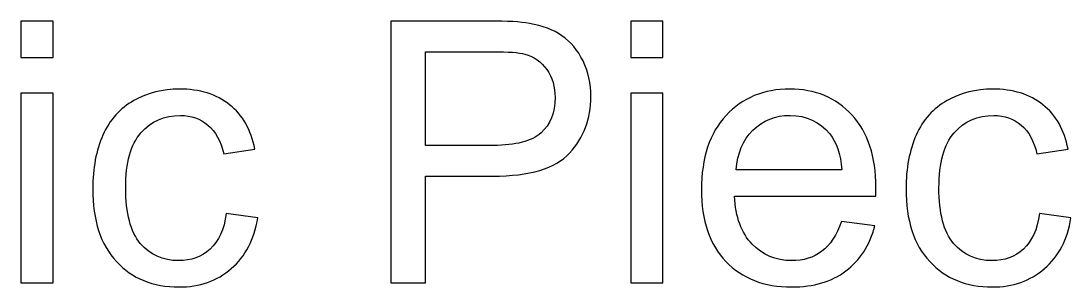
# Model space of a CAD drawing. Header units: centimetres. Extents: x 33 to 211, y -118 to 32.
# Drawn here: x 58.2 to 73.38, y 27.22 to 31.07 of the extents above; entities that cross this region are included whole.
import ezdxf

# ---------------------------------------------------------------- set-up
doc = ezdxf.new("R2010")
doc.units = ezdxf.units.CM
doc.header["$MEASUREMENT"] = 0
doc.layers.add('Layer 1', color=7, linetype='Continuous')

msp = doc.modelspace()

# ---------------------------------------------------------------- linework, layer by layer
at = {"layer": 'Layer 1', "color": 250}
for points, knots in [([(58.19585, 30.5419), (58.19585, 30.5419), (58.19585, 31.07107), (58.19585, 31.07107), (58.19585, 31.07107), (58.66152, 31.07107), (58.66152, 31.07107), (58.66152, 31.07107), (58.66152, 30.5419), (58.66152, 30.5419), (58.66152, 30.5419), (58.19585, 30.5419), (58.19585, 30.5419)], [0, 0, 0, 0, 0.25, 0.25, 0.25, 0.5, 0.5, 0.5, 0.75, 0.75, 0.75, 1, 1, 1, 1]), ([(63.54572, 27.28223), (63.54572, 27.28223), (63.54572, 31.07107), (63.54572, 31.07107), (63.54572, 31.07107), (64.97623, 31.07107), (64.97623, 31.07107), (65.22759, 31.07107), (65.41985, 31.05872), (65.55303, 31.03491), (65.73912, 31.00404), (65.89522, 30.94495), (66.02134, 30.85852), (66.14746, 30.7712), (66.24888, 30.6495), (66.32561, 30.49339), (66.40234, 30.33729), (66.44026, 30.16531), (66.44026, 29.97745), (66.44026, 29.65643), (66.33796, 29.3839), (66.13246, 29.16165), (65.92785, 28.93852), (65.55655, 28.8274), (65.02033, 28.8274), (65.02033, 28.8274), (64.04843, 28.8274), (64.04843, 28.8274), (64.04843, 28.8274), (64.04843, 27.28223), (64.04843, 27.28223), (64.04843, 27.28223), (63.54572, 27.28223), (63.54572, 27.28223)], [0, 0, 0, 0, 0.09090909, 0.09090909, 0.09090909, 0.18181818, 0.18181818, 0.18181818, 0.27272727, 0.27272727, 0.27272727, 0.36363636, 0.36363636, 0.36363636, 0.45454545, 0.45454545, 0.45454545, 0.54545455, 0.54545455, 0.54545455, 0.63636364, 0.63636364, 0.63636364, 0.72727273, 0.72727273, 0.72727273, 0.81818182, 0.81818182, 0.81818182, 0.90909091, 0.90909091, 0.90909091, 1, 1, 1, 1]), ([(67.01705, 30.5419), (67.01705, 30.5419), (67.01705, 31.07107), (67.01705, 31.07107), (67.01705, 31.07107), (67.48272, 31.07107), (67.48272, 31.07107), (67.48272, 31.07107), (67.48272, 30.5419), (67.48272, 30.5419), (67.48272, 30.5419), (67.01705, 30.5419), (67.01705, 30.5419)], [0, 0, 0, 0, 0.25, 0.25, 0.25, 0.5, 0.5, 0.5, 0.75, 0.75, 0.75, 1, 1, 1, 1]), ([(64.04843, 29.2719), (64.04843, 29.2719), (65.02739, 29.2719), (65.02739, 29.2719), (65.35194, 29.2719), (65.58125, 29.33187), (65.71795, 29.4527), (65.85377, 29.57352), (65.92168, 29.74286), (65.92168, 29.96246), (65.92168, 30.12033), (65.88199, 30.25615), (65.80173, 30.36904), (65.72148, 30.48193), (65.61564, 30.55689), (65.48512, 30.59305), (65.40045, 30.6151), (65.24434, 30.62657), (65.01768, 30.62657), (65.01768, 30.62657), (64.04843, 30.62657), (64.04843, 30.62657), (64.04843, 30.62657), (64.04843, 29.2719), (64.04843, 29.2719)], [0, 0, 0, 0, 0.125, 0.125, 0.125, 0.25, 0.25, 0.25, 0.375, 0.375, 0.375, 0.5, 0.5, 0.5, 0.625, 0.625, 0.625, 0.75, 0.75, 0.75, 0.875, 0.875, 0.875, 1, 1, 1, 1]), ([(61.16536, 28.28765), (61.16536, 28.28765), (61.62044, 28.22415), (61.62044, 28.22415), (61.57017, 27.91106), (61.44317, 27.66676), (61.23768, 27.48949), (61.03218, 27.31222), (60.77906, 27.22402), (60.48009, 27.22402), (60.10526, 27.22402), (59.80363, 27.34661), (59.57609, 27.59179), (59.34767, 27.83697), (59.2339, 28.18799), (59.2339, 28.64483), (59.2339, 28.94117), (59.28329, 29.19958), (59.38118, 29.42183), (59.47908, 29.6432), (59.62813, 29.80988), (59.82921, 29.92013), (60.02941, 30.03125), (60.24725, 30.08682), (60.48361, 30.08682), (60.78083, 30.08682), (61.02513, 30.01185), (61.21386, 29.86104), (61.40348, 29.71022), (61.52519, 29.49591), (61.57811, 29.21898), (61.57811, 29.21898), (61.12831, 29.15019), (61.12831, 29.15019), (61.0851, 29.33452), (61.00925, 29.47298), (60.89901, 29.56647), (60.78965, 29.65907), (60.65736, 29.70581), (60.50213, 29.70581), (60.26754, 29.70581), (60.07704, 29.62203), (59.92975, 29.45446), (59.78335, 29.28601), (59.71015, 29.02143), (59.71015, 28.65806), (59.71015, 28.28941), (59.7807, 28.02218), (59.92181, 27.85549), (60.06381, 27.68881), (60.24813, 27.60502), (60.47479, 27.60502), (60.65824, 27.60502), (60.81081, 27.66058), (60.93252, 27.77259), (61.05511, 27.88372), (61.13272, 28.0557), (61.16536, 28.28765)], [0, 0, 0, 0, 0.05263158, 0.05263158, 0.05263158, 0.10526316, 0.10526316, 0.10526316, 0.15789474, 0.15789474, 0.15789474, 0.21052632, 0.21052632, 0.21052632, 0.26315789, 0.26315789, 0.26315789, 0.31578947, 0.31578947, 0.31578947, 0.36842105, 0.36842105, 0.36842105, 0.42105263, 0.42105263, 0.42105263, 0.47368421, 0.47368421, 0.47368421, 0.52631579, 0.52631579, 0.52631579, 0.57894737, 0.57894737, 0.57894737, 0.63157895, 0.63157895, 0.63157895, 0.68421053, 0.68421053, 0.68421053, 0.73684211, 0.73684211, 0.73684211, 0.78947368, 0.78947368, 0.78947368, 0.84210526, 0.84210526, 0.84210526, 0.89473684, 0.89473684, 0.89473684, 0.94736842, 0.94736842, 0.94736842, 1, 1, 1, 1]), ([(70.06593, 28.17123), (70.06593, 28.17123), (70.54747, 28.10773), (70.54747, 28.10773), (70.47251, 27.82815), (70.33228, 27.61031), (70.12767, 27.45597), (69.92306, 27.30163), (69.662, 27.22402), (69.34362, 27.22402), (68.94322, 27.22402), (68.62572, 27.34749), (68.39112, 27.59444), (68.15652, 27.8405), (68.03922, 28.18711), (68.03922, 28.63249), (68.03922, 29.09286), (68.1574, 29.45093), (68.39465, 29.70493), (68.63189, 29.95981), (68.93969, 30.08682), (69.31804, 30.08682), (69.68405, 30.08682), (69.98303, 29.96246), (70.21498, 29.71287), (70.44693, 29.46328), (70.56335, 29.11227), (70.56335, 28.65983), (70.56335, 28.63249), (70.56247, 28.59104), (70.5607, 28.53636), (70.5607, 28.53636), (68.51547, 28.53636), (68.51547, 28.53636), (68.53311, 28.23561), (68.61778, 28.00454), (68.77124, 27.84491), (68.92381, 27.68528), (69.11519, 27.60502), (69.34362, 27.60502), (69.51383, 27.60502), (69.65935, 27.65), (69.7793, 27.73996), (69.90013, 27.82992), (69.99538, 27.97367), (70.06593, 28.17123)], [0, 0, 0, 0, 0.06666667, 0.06666667, 0.06666667, 0.13333333, 0.13333333, 0.13333333, 0.2, 0.2, 0.2, 0.26666667, 0.26666667, 0.26666667, 0.33333333, 0.33333333, 0.33333333, 0.4, 0.4, 0.4, 0.46666667, 0.46666667, 0.46666667, 0.53333333, 0.53333333, 0.53333333, 0.6, 0.6, 0.6, 0.66666667, 0.66666667, 0.66666667, 0.73333333, 0.73333333, 0.73333333, 0.8, 0.8, 0.8, 0.86666667, 0.86666667, 0.86666667, 0.93333333, 0.93333333, 0.93333333, 1, 1, 1, 1]), ([(72.92961, 28.28765), (72.92961, 28.28765), (73.38469, 28.22415), (73.38469, 28.22415), (73.33442, 27.91106), (73.20742, 27.66676), (73.00193, 27.48949), (72.79643, 27.31222), (72.54331, 27.22402), (72.24434, 27.22402), (71.86951, 27.22402), (71.56788, 27.34661), (71.34034, 27.59179), (71.11192, 27.83697), (70.99815, 28.18799), (70.99815, 28.64483), (70.99815, 28.94117), (71.04754, 29.19958), (71.14543, 29.42183), (71.24333, 29.6432), (71.39238, 29.80988), (71.59346, 29.92013), (71.79366, 30.03125), (72.0115, 30.08682), (72.24786, 30.08682), (72.54508, 30.08682), (72.78938, 30.01185), (72.97811, 29.86104), (73.16773, 29.71022), (73.28944, 29.49591), (73.34236, 29.21898), (73.34236, 29.21898), (72.89256, 29.15019), (72.89256, 29.15019), (72.84935, 29.33452), (72.7735, 29.47298), (72.66326, 29.56647), (72.5539, 29.65907), (72.42161, 29.70581), (72.26638, 29.70581), (72.03179, 29.70581), (71.84129, 29.62203), (71.694, 29.45446), (71.5476, 29.28601), (71.4744, 29.02143), (71.4744, 28.65806), (71.4744, 28.28941), (71.54495, 28.02218), (71.68606, 27.85549), (71.82806, 27.68881), (72.01238, 27.60502), (72.23904, 27.60502), (72.42249, 27.60502), (72.57506, 27.66058), (72.69677, 27.77259), (72.81936, 27.88372), (72.89697, 28.0557), (72.92961, 28.28765)], [0, 0, 0, 0, 0.05263158, 0.05263158, 0.05263158, 0.10526316, 0.10526316, 0.10526316, 0.15789474, 0.15789474, 0.15789474, 0.21052632, 0.21052632, 0.21052632, 0.26315789, 0.26315789, 0.26315789, 0.31578947, 0.31578947, 0.31578947, 0.36842105, 0.36842105, 0.36842105, 0.42105263, 0.42105263, 0.42105263, 0.47368421, 0.47368421, 0.47368421, 0.52631579, 0.52631579, 0.52631579, 0.57894737, 0.57894737, 0.57894737, 0.63157895, 0.63157895, 0.63157895, 0.68421053, 0.68421053, 0.68421053, 0.73684211, 0.73684211, 0.73684211, 0.78947368, 0.78947368, 0.78947368, 0.84210526, 0.84210526, 0.84210526, 0.89473684, 0.89473684, 0.89473684, 0.94736842, 0.94736842, 0.94736842, 1, 1, 1, 1]), ([(58.19585, 27.28223), (58.19585, 27.28223), (58.19585, 30.02861), (58.19585, 30.02861), (58.19585, 30.02861), (58.66152, 30.02861), (58.66152, 30.02861), (58.66152, 30.02861), (58.66152, 27.28223), (58.66152, 27.28223), (58.66152, 27.28223), (58.19585, 27.28223), (58.19585, 27.28223)], [0, 0, 0, 0, 0.25, 0.25, 0.25, 0.5, 0.5, 0.5, 0.75, 0.75, 0.75, 1, 1, 1, 1]), ([(67.01705, 27.28223), (67.01705, 27.28223), (67.01705, 30.02861), (67.01705, 30.02861), (67.01705, 30.02861), (67.48272, 30.02861), (67.48272, 30.02861), (67.48272, 30.02861), (67.48272, 27.28223), (67.48272, 27.28223), (67.48272, 27.28223), (67.01705, 27.28223), (67.01705, 27.28223)], [0, 0, 0, 0, 0.25, 0.25, 0.25, 0.5, 0.5, 0.5, 0.75, 0.75, 0.75, 1, 1, 1, 1]), ([(68.54193, 28.91736), (68.54193, 28.91736), (70.07122, 28.91736), (70.07122, 28.91736), (70.05094, 29.14843), (69.99185, 29.32129), (69.89572, 29.43682), (69.74843, 29.61586), (69.55617, 29.70581), (69.32069, 29.70581), (69.10726, 29.70581), (68.92822, 29.63438), (68.7827, 29.4915), (68.63806, 29.34863), (68.55781, 29.15725), (68.54193, 28.91736)], [0, 0, 0, 0, 0.2, 0.2, 0.2, 0.4, 0.4, 0.4, 0.6, 0.6, 0.6, 0.8, 0.8, 0.8, 1, 1, 1, 1])]:
    msp.add_open_spline(points, degree=3, knots=knots, dxfattribs=at)

doc.saveas('drawing.dxf')
